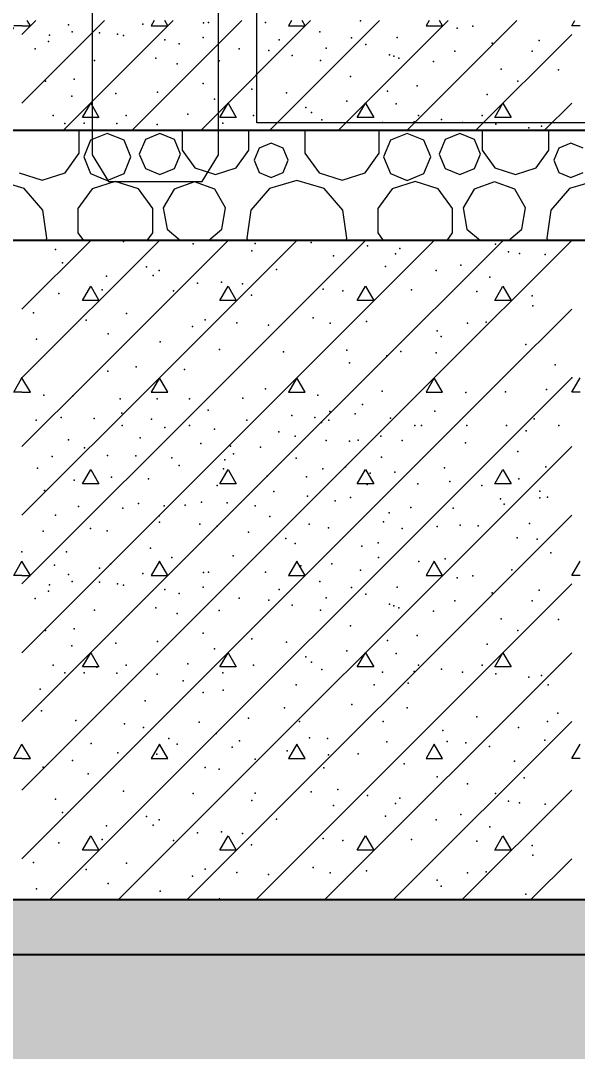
# Model space of a CAD drawing. Header units: millimetres. Extents: x 18162 to 7085488, y 72188 to 247925.
# Drawn here: x 4268606 to 4269619, y 98527 to 100403 of the extents above; entities that cross this region are included whole.
import ezdxf

# ---------------------------------------------------------------- set-up
doc = ezdxf.new("R2010")
doc.units = ezdxf.units.MM
doc.header["$MEASUREMENT"] = 0
for name, color, linetype in [('Drawing & Figure', 7, 'Continuous'), ('Interior - Furniture', 7, 'Continuous'), ('Structural - Bearing', 7, 'Continuous')]:
    doc.layers.add(name, color=color, linetype=linetype)
doc.styles.add('GENERATED_STYLE_3', font='', dxfattribs={"width": 0.8})
doc.styles.get('GENERATED_STYLE_3').set_extended_font_data('ISOCPEUR MON')
doc.dimstyles.new('GENERATED_STYLE__12', dxfattribs={"dimtxt": 330.000007, "dimasz": 171, "dimexe": 0.18, "dimexo": 150, "dimgap": 0, "dimtad": 1, "dimdec": 0, "dimzin": 0, "dimdsep": 46, "dimtxsty": 'GENERATED_STYLE_3', "dimblk": 'ARROWHEAD_2', "dimblk1": 'ARROWHEAD_2', "dimblk2": 'ARROWHEAD_2', "dimcen": 0.09, "dimclrd": 13, "dimclre": 13, "dimclrt": 13, "dimadec": 0, "dimazin": 0, "dimtfac": 1, "dimtdec": 4, "dimtmove": 0, "dimatfit": 3, "dimfxl": 1, "dimtolj": 1, "dimtzin": 0, "dimarcsym": 0})

# ---------------------------------------------------------------- blocks, each defined once
blk = doc.blocks.new('*X1456', base_point=(4294986.6, 104752.7))
at = {"layer": 'Structural - Bearing', "color": 7, "linetype": 'Continuous', "lineweight": 9}
for p, q in [((4268608.4, 99877.6), (4268733.5, 100002.7)), ((4268608.4, 100002.6), (4268608.5, 100002.7)), ((4268608.4, 99752.6), (4268858.5, 100002.7)), ((4268733.4, 99752.6), (4268983.5, 100002.7)), ((4268858.4, 99752.6), (4269108.5, 100002.7)), ((4268983.4, 99752.6), (4269233.5, 100002.7)), ((4269108.4, 99752.6), (4269358.5, 100002.7)), ((4269233.4, 99752.6), (4269483.5, 100002.7)), ((4269358.4, 99752.6), (4269608.4, 100002.6)), ((4268718.3, 99893.3), (4268733.4, 99919.3)), ((4268733.4, 99919.3), (4268748.3, 99893.3)), ((4268968.3, 99893.3), (4268983.4, 99919.3)), ((4268983.4, 99919.3), (4268998.3, 99893.3)), ((4269218.3, 99893.3), (4269233.4, 99919.3)), ((4269233.4, 99919.3), (4269248.3, 99893.3)), ((4269468.3, 99893.3), (4269483.4, 99919.3)), ((4269483.4, 99919.3), (4269498.3, 99893.3)), ((4268748.3, 99893.3), (4268718.3, 99893.3)), ((4268998.3, 99893.3), (4268968.3, 99893.3)), ((4269248.3, 99893.3), (4269218.3, 99893.3)), ((4269498.3, 99893.3), (4269468.3, 99893.3)), ((4269483.4, 99752.6), (4269608.4, 99877.6)), ((4268593.3, 99726.6), (4268608.4, 99752.6)), ((4268608.4, 98877.6), (4269483.4, 99752.6)), ((4268608.4, 99002.6), (4269358.4, 99752.6)), ((4268608.4, 99627.6), (4268733.4, 99752.6)), ((4268608.4, 99127.6), (4269233.4, 99752.6)), ((4268608.4, 99252.6), (4269108.4, 99752.6)), ((4268608.4, 99377.6), (4268983.4, 99752.6)), ((4268608.4, 99502.6), (4268858.4, 99752.6)), ((4268623.6, 99726.6), (4268608.4, 99752.6)), ((4268658.5, 98802.7), (4269608.4, 99752.6)), ((4268858.4, 99752.6), (4268843.5, 99726.6)), ((4268873.6, 99726.6), (4268858.4, 99752.6)), ((4269108.4, 99752.6), (4269093.5, 99726.6)), ((4269123.6, 99726.6), (4269108.4, 99752.6)), ((4269358.4, 99752.6), (4269343.5, 99726.6)), ((4269373.6, 99726.6), (4269358.4, 99752.6)), ((4269608.4, 99726.6), (4269623.6, 99752.6)), ((4268608.4, 99726.6), (4268593.3, 99726.6)), ((4268608.4, 99726.6), (4268623.6, 99726.6)), ((4268843.5, 99726.6), (4268873.6, 99726.6)), ((4269093.5, 99726.6), (4269123.6, 99726.6)), ((4269343.5, 99726.6), (4269373.6, 99726.6)), ((4269623.6, 99726.6), (4269608.4, 99726.6)), ((4268783.5, 98802.7), (4269608.4, 99627.6)), ((4268718.3, 99560), (4268733.4, 99586)), ((4268733.4, 99586), (4268748.3, 99559.9)), ((4268968.3, 99560), (4268983.4, 99586)), ((4268983.4, 99586), (4268998.3, 99559.9)), ((4269218.3, 99560), (4269233.4, 99586)), ((4269233.4, 99586), (4269248.3, 99559.9)), ((4269468.3, 99560), (4269483.4, 99586)), ((4269483.4, 99586), (4269498.3, 99559.9)), ((4268748.3, 99559.9), (4268718.3, 99560)), ((4268998.3, 99559.9), (4268968.3, 99560)), ((4269248.3, 99559.9), (4269218.3, 99560)), ((4269498.3, 99559.9), (4269468.3, 99560)), ((4268908.5, 98802.7), (4269608.4, 99502.6)), ((4268593.3, 99393.3), (4268608.4, 99419.3)), ((4268623.6, 99393.3), (4268608.4, 99419.3)), ((4268858.4, 99419.3), (4268843.5, 99393.3)), ((4268873.6, 99393.3), (4268858.4, 99419.3)), ((4269108.4, 99419.3), (4269093.5, 99393.3)), ((4269123.6, 99393.3), (4269108.4, 99419.3)), ((4269358.4, 99419.3), (4269343.5, 99393.3)), ((4269373.6, 99393.3), (4269358.4, 99419.3)), ((4269608.4, 99393.3), (4269623.6, 99419.3)), ((4268608.4, 99393.3), (4268593.3, 99393.3)), ((4268608.4, 99393.3), (4268623.6, 99393.3)), ((4268843.5, 99393.3), (4268873.6, 99393.3)), ((4269093.5, 99393.3), (4269123.6, 99393.3)), ((4269343.5, 99393.3), (4269373.6, 99393.3)), ((4269623.6, 99393.3), (4269608.4, 99393.3)), ((4269033.5, 98802.7), (4269608.4, 99377.6)), ((4268718.3, 99226.6), (4268733.4, 99252.6)), ((4268733.4, 99252.6), (4268748.3, 99226.6)), ((4268968.3, 99226.6), (4268983.4, 99252.6)), ((4268983.4, 99252.6), (4268998.3, 99226.6)), ((4269158.5, 98802.7), (4269608.4, 99252.6)), ((4269218.3, 99226.6), (4269233.4, 99252.6)), ((4269233.4, 99252.6), (4269248.3, 99226.6)), ((4269468.3, 99226.6), (4269483.4, 99252.6)), ((4269483.4, 99252.6), (4269498.3, 99226.6)), ((4268748.3, 99226.6), (4268718.3, 99226.6)), ((4268998.3, 99226.6), (4268968.3, 99226.6)), ((4269248.3, 99226.6), (4269218.3, 99226.6)), ((4269498.3, 99226.6), (4269468.3, 99226.6)), ((4269283.5, 98802.7), (4269608.4, 99127.6)), ((4268593.3, 99060), (4268608.4, 99086)), ((4268623.6, 99060), (4268608.4, 99086)), ((4268858.4, 99086), (4268843.5, 99059.9)), ((4268873.6, 99060), (4268858.4, 99086)), ((4269108.4, 99086), (4269093.5, 99059.9)), ((4269123.6, 99060), (4269108.4, 99086)), ((4269358.4, 99086), (4269343.5, 99059.9)), ((4269373.6, 99060), (4269358.4, 99086)), ((4269608.4, 99060), (4269623.6, 99086)), ((4268608.4, 99059.9), (4268593.3, 99060)), ((4268608.4, 99059.9), (4268623.6, 99060)), ((4268843.5, 99059.9), (4268873.6, 99060)), ((4269093.5, 99059.9), (4269123.6, 99060)), ((4269343.5, 99059.9), (4269373.6, 99060)), ((4269623.6, 99059.9), (4269608.4, 99060)), ((4269408.5, 98802.7), (4269608.4, 99002.6)), ((4268718.3, 98893.3), (4268733.4, 98919.3)), ((4268733.4, 98919.3), (4268748.3, 98893.3)), ((4268968.3, 98893.3), (4268983.4, 98919.3)), ((4268983.4, 98919.3), (4268998.3, 98893.3)), ((4269218.3, 98893.3), (4269233.4, 98919.3)), ((4269233.4, 98919.3), (4269248.3, 98893.3)), ((4269468.3, 98893.3), (4269483.4, 98919.3)), ((4269483.4, 98919.3), (4269498.3, 98893.3)), ((4268748.3, 98893.3), (4268718.3, 98893.3)), ((4268998.3, 98893.3), (4268968.3, 98893.3)), ((4269248.3, 98893.3), (4269218.3, 98893.3)), ((4269498.3, 98893.3), (4269468.3, 98893.3)), ((4269533.5, 98802.7), (4269608.4, 98877.6))]:
    blk.add_line(p, q, dxfattribs=at)
for p in [(4268793, 100000.9), (4268919.6, 99996.6), (4269032.7, 99996.9), (4269134.7, 99999.2), (4269236.7, 99993), (4269295.5, 99987.8), (4269470, 99996.1), (4268669.2, 99986.2), (4269026.5, 99983.8), (4269174.9, 99974.5), (4269287.8, 99978.1), (4269493.2, 99982.2), (4269513.3, 99979.1), (4269560.1, 99976.9), (4268681.9, 99962.1), (4268834.9, 99954.4), (4269071.3, 99949.8), (4269269.8, 99955.4), (4269406.8, 99957.9), (4268761.9, 99937.5), (4268847.3, 99939), (4268858.1, 99948.2), (4269362.1, 99948.3), (4269459.2, 99935.9), (4268754.5, 99912.7), (4268927.6, 99925), (4268971.1, 99926.8), (4269009.5, 99923.5), (4269156.3, 99914.2), (4269317, 99912.7), (4268675.7, 99906.4), (4268884.3, 99911.1), (4269026.2, 99902.9), (4269191.9, 99911.1), (4269436, 99909.6), (4269536.5, 99901.9), (4269537.7, 99884), (4268629.6, 99870.7), (4268724.9, 99857.8), (4268798.4, 99869.9), (4268941.7, 99858.4), (4269137.8, 99861.7), (4269235.1, 99855.5), (4268918.3, 99846.2), (4268999.2, 99852.6), (4269057, 99848.8), (4269169.2, 99852), (4269169.2, 99852), (4269363.4, 99838.5), (4269419.1, 99852), (4269453, 99854), (4268634.8, 99823), (4268765.4, 99832.7), (4268859.5, 99818.4), (4269371.1, 99827.7), (4268967.8, 99804.5), (4269084.4, 99799.9), (4269199.6, 99803), (4269297.5, 99800.7), (4269524.9, 99813.5), (4269272.1, 99792.7), (4269361.8, 99798.3), (4268764.8, 99765.1), (4268816.3, 99772.8), (4268903.9, 99767.6), (4269204.2, 99779.8), (4269578.3, 99776.2), (4268608.4, 99752.6), (4268608.4, 99752.6), (4268608.4, 99752.6), (4269608.4, 99752.6), (4269608.4, 99752.6), (4269608.4, 99752.6), (4269051.2, 99732.5), (4269263.7, 99728.6), (4269415.6, 99726), (4269487.8, 99727.2), (4269562.7, 99731.7), (4268648.1, 99720.9), (4268700.7, 99719.8), (4268787.1, 99714.5), (4268854.1, 99714.5), (4268913.3, 99714.5), (4269009.9, 99715.8), (4269146.5, 99720.9), (4268790.1, 99688.4), (4268946.8, 99693.9), (4269168.7, 99691.5), (4269214.7, 99687.4), (4269227.6, 99704.2), (4269359.6, 99692), (4268634.1, 99675.5), (4268679.8, 99680.7), (4268739.8, 99678.7), (4268844.2, 99677.6), (4269017.2, 99675.5), (4269099.4, 99684.1), (4269140.9, 99680.7), (4269153.2, 99671.4), (4269166.6, 99675.5), (4269278.6, 99679.4), (4269540.1, 99678.1), (4268790.6, 99665.9), (4268868, 99662.6), (4268912.9, 99665.9), (4268958.4, 99659.1), (4269075.7, 99654.3), (4269323, 99665.9), (4269335, 99666), (4269417.7, 99665.9), (4269489.8, 99665.9), (4269525.6, 99656), (4269584.8, 99665.8), (4268693.1, 99639.8), (4268823.2, 99643.7), (4268933.9, 99633.4), (4269105.1, 99646.6), (4269161.9, 99638.5), (4269204.2, 99637.4), (4269219.7, 99639), (4269261.4, 99646.7), (4269299.7, 99638.5), (4269415.1, 99634.3), (4268722.3, 99625.3), (4268987.9, 99628.2), (4268993, 99614.6), (4269042, 99626.6), (4269510.2, 99618.9), (4268663.5, 99609.8), (4268763.8, 99611.2), (4268815.5, 99610.8), (4268881.2, 99606.9), (4268894.1, 99593.4), (4268977.1, 99603.4), (4269106.9, 99606.5), (4269262.1, 99608.2), (4268636.5, 99588.3), (4268975.2, 99587), (4269155.4, 99587), (4269196.7, 99590.8), (4269241.7, 99579.3), (4269286.9, 99581.2), (4269376.8, 99588.9), (4269561.1, 99590.9), (4268703.4, 99566.4), (4268771, 99572.2), (4268838.7, 99569), (4268963.2, 99557.1), (4269054.3, 99573.5), (4269125.8, 99572.8), (4269236.6, 99558.7), (4269328.5, 99559.9), (4269386.4, 99564.2), (4269444.8, 99556.9), (4269512.2, 99569), (4268649.5, 99547.8), (4269066.6, 99545.8), (4269127.5, 99537.7), (4269550.4, 99546.2), (4268711, 99518.5), (4268820.6, 99523.9), (4268867.3, 99520), (4268905.2, 99521), (4268935.2, 99526.5), (4268981.6, 99525.2), (4269032.7, 99519.7), (4269178.2, 99528.8), (4269205.9, 99534.9), (4269478.6, 99532.3), (4269485.5, 99523.1), (4269550.5, 99534.5), (4269564.3, 99535.4), (4268669.5, 99503), (4268791.9, 99515.8), (4268858.1, 99501.4), (4269059.3, 99500.2), (4269276.1, 99506.8), (4269315.5, 99516.9), (4269392.8, 99515.3), (4268858.8, 99490.1), (4268932.1, 99486.4), (4268963.2, 99482.9), (4269131, 99486.5), (4269266, 99490.6), (4269363.6, 99482.3), (4269405.8, 99484.8), (4269438.4, 99483.2), (4269438.4, 99483.2), (4269531.5, 99487.8), (4268646.9, 99473.6), (4268732.9, 99478.3), (4268763.5, 99474.6), (4269020.5, 99471.9), (4269166, 99480), (4269300, 99478.3), (4269509.1, 99461.7), (4268842.4, 99443), (4269088.1, 99460.1), (4269105.3, 99451.1), (4269226.5, 99446.2), (4269256.6, 99452.6), (4269545.6, 99459.3), (4268608.4, 99436.3), (4268689.3, 99436.3), (4268881.1, 99426), (4268992.6, 99429.1), (4269257.2, 99426), (4269570.6, 99434.4), (4268667.4, 99411.9), (4268749.4, 99406.3), (4268769.7, 99413.9), (4269115.5, 99410.6), (4269172.2, 99414.4), (4269330.6, 99418.3), (4269378.2, 99423.4), (4268693.1, 99395.1), (4268828.3, 99396.4), (4268938.7, 99398.6), (4268947.7, 99399.4), (4269051.2, 99399.4), (4269224.3, 99402.5), (4269400.1, 99388.7), (4269428.4, 99392.5), (4269499.2, 99403.1), (4268658.7, 99376.3), (4268699.6, 99382.2), (4268749.4, 99380.7), (4268782.4, 99377.8), (4268793.2, 99375.5), (4268868, 99367.8), (4268937.8, 99371.9), (4269076.3, 99367.8), (4269150.3, 99382.2), (4269207.6, 99371), (4269290.7, 99371.9), (4268632.6, 99351.3), (4268656.5, 99364.6), (4268894.1, 99360.3), (4269003.3, 99351.5), (4269161.5, 99352.3), (4269234, 99359.1), (4269464, 99361.4), (4269549.1, 99366.4), (4268851.9, 99334.5), (4269057.4, 99348.4), (4269100.1, 99339.1), (4269276.9, 99340.7), (4269285.1, 99338.1), (4269293.9, 99334.5), (4269395.8, 99347.1), (4269536.5, 99346.9), (4268740.6, 99329.9), (4268890.6, 99323.9), (4268967.3, 99329.4), (4269151.7, 99329.9), (4269357.2, 99328.4), (4269479.8, 99314.2), (4269584.4, 99312.9), (4268651, 99292.8), (4268703.4, 99296), (4269206.2, 99301.3), (4269510.2, 99292.8), (4268937.9, 99288.4), (4269026.4, 99278), (4269273.6, 99274.5), (4269327.4, 99284.1), (4268698.9, 99265), (4268779.4, 99270.2), (4268855, 99272.7), (4268958.4, 99259.9), (4269089.8, 99271.5), (4269199.2, 99256), (4269454.6, 99268.1), (4269125, 99244.9), (4269289.2, 99251.1), (4268664.9, 99230.1), (4268744.6, 99226.4), (4268797.8, 99230.1), (4268910.3, 99232.5), (4269029.6, 99230.1), (4269134.8, 99235.4), (4269153.6, 99221.9), (4269321.7, 99218.6), (4269329.4, 99230.1), (4269371.5, 99222.8), (4269445.3, 99230.1), (4268686.3, 99215.8), (4268721.5, 99216.1), (4268780.8, 99215.6), (4268854.1, 99213.5), (4268901.3, 99201.6), (4268973.9, 99216.1), (4269264.5, 99217.1), (4269409.7, 99217.1), (4269470.4, 99214), (4269530.3, 99207.8), (4269553.7, 99210.8), (4268641.7, 99186.2), (4268974.4, 99184.3), (4269106.9, 99193.9), (4269249.1, 99194), (4269310.8, 99197), (4269565.8, 99193.9), (4268832.7, 99165), (4268937.9, 99180.1), (4268643.7, 99146.7), (4269086, 99152.2), (4269208.3, 99158.6), (4269309.2, 99152.2), (4268706.6, 99129), (4268930.4, 99126.4), (4269020.2, 99133.7), (4269113, 99127.5), (4269265.7, 99127.4), (4269435.8, 99136.1), (4269564.3, 99127.5), (4269582.9, 99142.4), (4268794.9, 99123.4), (4268829.7, 99116.2), (4268961.6, 99105.8), (4269373.8, 99111), (4269511.6, 99116.2), (4268734.4, 99087.3), (4268875.6, 99096.3), (4269004.1, 99092.4), (4269131.6, 99097.6), (4269164, 99096.6), (4269272.2, 99090.4), (4269382.1, 99091.2), (4269415.9, 99088.8), (4269559.4, 99093.4), (4268782.8, 99070.3), (4268853.6, 99067.8), (4268890.4, 99085.9), (4268990.6, 99080.9), (4269090.6, 99074.1), (4269219.7, 99068.7), (4269458.9, 99081.8), (4268700.5, 99056.4), (4269032.7, 99058.7), (4269166.1, 99066.7), (4269303.8, 99050.6), (4269504.3, 99055.1), (4269504.3, 99055.1), (4268646.9, 99044.2), (4268728.6, 99032), (4268941.5, 99043.9), (4268966.8, 99040.5), (4269157.6, 99043.2), (4269363.9, 99026.6), (4269418.6, 99013.7), (4269521.7, 99025), (4268793, 99000.8), (4268919.6, 98996.5), (4269032.7, 98996.8), (4269134.7, 98999.2), (4269183.2, 99003.7), (4269236.7, 98993), (4269470, 98996.1), (4268669.2, 98986.2), (4269026.5, 98983.8), (4269174.9, 98974.5), (4269287.8, 98978.1), (4269295.5, 98987.7), (4269493.2, 98982.2), (4269513.3, 98979.1), (4269560.1, 98976.9), (4268681.9, 98962.1), (4269269.8, 98955.4), (4269406.8, 98957.9), (4268761.9, 98937.5), (4268834.9, 98954.4), (4268847.3, 98938.9), (4268858.1, 98948.2), (4269071.3, 98949.8), (4269362.1, 98948.3), (4268927.6, 98925), (4268971.1, 98926.8), (4269009.5, 98923.5), (4269459.2, 98935.9), (4268675.7, 98906.4), (4268754.5, 98912.7), (4268884.3, 98911.1), (4269026.2, 98902.8), (4269156.3, 98914.2), (4269191.9, 98911.1), (4269317, 98912.7), (4269436, 98909.6), (4269536.5, 98901.9), (4269537.7, 98884), (4268629.6, 98870.6), (4268798.4, 98869.9), (4269137.8, 98861.7), (4268724.9, 98857.8), (4268918.3, 98846.2), (4268941.7, 98858.4), (4268999.2, 98852.6), (4269057, 98848.7), (4269169.2, 98851.9), (4269169.2, 98851.9), (4269235.1, 98855.5), (4269419.1, 98851.9), (4269453, 98853.9), (4268765.4, 98832.7), (4269363.4, 98838.5), (4269371.1, 98827.7), (4268634.8, 98823), (4268859.5, 98818.4), (4269524.9, 98813.5), (4268967.8, 98804.5), (4269199.6, 98803)]:
    blk.add_point(p, dxfattribs=at)
blk = doc.blocks.new('*X1491', base_point=(4294986.6, 104752.7))
at = {"layer": 'Structural - Bearing', "color": 7, "linetype": 'Continuous', "lineweight": 9}
for p, q in [((4268712.6, 100161.4), (4268712.6, 100202.7)), ((4268763.6, 100197.6), (4268733.3, 100185)), ((4268794, 100185), (4268763.6, 100197.6)), ((4268859.4, 100197.6), (4268832.8, 100186.6)), ((4268886, 100186.6), (4268859.4, 100197.6)), ((4268899.7, 100202.7), (4268899.7, 100166.9)), ((4269021.1, 100166.9), (4269021.1, 100202.7)), ((4269123.2, 100202.7), (4269123.2, 100161.4)), ((4269258.1, 100161.4), (4269258.1, 100202.7)), ((4269309.2, 100197.6), (4269278.9, 100185)), ((4269339.5, 100185), (4269309.2, 100197.6)), ((4269404.9, 100197.6), (4269378.3, 100186.6)), ((4269431.5, 100186.6), (4269404.9, 100197.6)), ((4269445.3, 100202.7), (4269445.3, 100166.9)), ((4269566.7, 100166.9), (4269566.7, 100202.7)), ((4268733.3, 100185), (4268720.7, 100154.7)), ((4268806.5, 100154.7), (4268794, 100185)), ((4268832.8, 100186.6), (4268821.8, 100160)), ((4268897, 100160), (4268886, 100186.6)), ((4269061.5, 100179.5), (4269039.6, 100170.4)), ((4269083.4, 100170.4), (4269061.5, 100179.5)), ((4269278.9, 100185), (4269266.3, 100154.7)), ((4269352.1, 100154.7), (4269339.5, 100185)), ((4269378.3, 100186.6), (4269367.3, 100160)), ((4269442.5, 100160), (4269431.5, 100186.6)), ((4269607.1, 100179.5), (4269585.1, 100170.4)), ((4269629, 100170.4), (4269607.1, 100179.5)), ((4268686.8, 100125.9), (4268712.6, 100161.4)), ((4268821.8, 100160), (4268832.8, 100133.4)), ((4268886, 100133.4), (4268897, 100160)), ((4268899.7, 100166.9), (4268922.9, 100135)), ((4268997.9, 100135), (4269021.1, 100166.9)), ((4269039.6, 100170.4), (4269030.5, 100148.5)), ((4269092.5, 100148.5), (4269083.4, 100170.4)), ((4269123.2, 100161.4), (4269148.9, 100125.9)), ((4269232.4, 100125.9), (4269258.1, 100161.4)), ((4269367.3, 100160), (4269378.3, 100133.4)), ((4269431.5, 100133.4), (4269442.5, 100160)), ((4269445.3, 100166.9), (4269468.5, 100135)), ((4269543.5, 100135), (4269566.7, 100166.9)), ((4269585.1, 100170.4), (4269576, 100148.5)), ((4268720.7, 100154.7), (4268733.3, 100124.4)), ((4268794, 100124.4), (4268806.5, 100154.7)), ((4269030.5, 100148.5), (4269039.6, 100126.5)), ((4269083.4, 100126.5), (4269092.5, 100148.5)), ((4269266.3, 100154.7), (4269278.9, 100124.4)), ((4269339.5, 100124.4), (4269352.1, 100154.7)), ((4269576, 100148.5), (4269585.1, 100126.5)), ((4268603.4, 100125.9), (4268645.1, 100112.4)), ((4268645.1, 100112.4), (4268686.8, 100125.9)), ((4268733.3, 100124.4), (4268763.6, 100111.8)), ((4268763.6, 100111.8), (4268794, 100124.4)), ((4268832.8, 100133.4), (4268859.4, 100122.4)), ((4268859.4, 100122.4), (4268886, 100133.4)), ((4268922.9, 100135), (4268960.4, 100122.8)), ((4268960.4, 100122.8), (4268997.9, 100135)), ((4269039.6, 100126.5), (4269061.5, 100117.5)), ((4269061.5, 100117.5), (4269083.4, 100126.5)), ((4269148.9, 100125.9), (4269190.6, 100112.4)), ((4269190.6, 100112.4), (4269232.4, 100125.9)), ((4269278.9, 100124.4), (4269309.2, 100111.8)), ((4269309.2, 100111.8), (4269339.5, 100124.4)), ((4269378.3, 100133.4), (4269404.9, 100122.4)), ((4269404.9, 100122.4), (4269431.5, 100133.4)), ((4269468.5, 100135), (4269506, 100122.8)), ((4269506, 100122.8), (4269543.5, 100135)), ((4269585.1, 100126.5), (4269607.1, 100117.5)), ((4269607.1, 100117.5), (4269629, 100126.5)), ((4268612.4, 100097.2), (4268562.8, 100111.8)), ((4268778.1, 100110.2), (4268736.1, 100096.6)), ((4268820.2, 100096.6), (4268778.1, 100110.2)), ((4268922.2, 100109.4), (4268885.2, 100096)), ((4268959.2, 100096), (4268922.2, 100109.4)), ((4269108.3, 100111.8), (4269058.7, 100097.2)), ((4269158, 100097.2), (4269108.3, 100111.8)), ((4269323.7, 100110.2), (4269281.6, 100096.6)), ((4269365.7, 100096.6), (4269323.7, 100110.2)), ((4269467.7, 100109.4), (4269430.8, 100096)), ((4269504.7, 100096), (4269467.7, 100109.4)), ((4269653.9, 100111.8), (4269604.3, 100097.2)), ((4268646.3, 100058.1), (4268612.4, 100097.2)), ((4268736.1, 100096.6), (4268710.1, 100060.8)), ((4268846.2, 100060.8), (4268820.2, 100096.6)), ((4268885.2, 100096), (4268865.5, 100061.9)), ((4268978.8, 100061.9), (4268959.2, 100096)), ((4269058.7, 100097.2), (4269024.8, 100058.1)), ((4269191.9, 100058.1), (4269158, 100097.2)), ((4269281.6, 100096.6), (4269255.6, 100060.8)), ((4269391.7, 100060.8), (4269365.7, 100096.6)), ((4269430.8, 100096), (4269411.1, 100061.9)), ((4269524.4, 100061.9), (4269504.7, 100096)), ((4269604.3, 100097.2), (4269570.4, 100058.1)), ((4268865.5, 100061.9), (4268872.3, 100023.1)), ((4268972, 100023.1), (4268978.8, 100061.9)), ((4269411.1, 100061.9), (4269417.9, 100023.1)), ((4269517.6, 100023.1), (4269524.4, 100061.9)), ((4268653.7, 100006.9), (4268646.3, 100058.1)), ((4268710.1, 100060.8), (4268710.1, 100016.6)), ((4268846.2, 100016.6), (4268846.2, 100060.8)), ((4269024.8, 100058.1), (4269017.5, 100006.9)), ((4269199.2, 100006.9), (4269191.9, 100058.1)), ((4269255.6, 100060.8), (4269255.6, 100016.6)), ((4269391.7, 100016.6), (4269391.7, 100060.8)), ((4269570.4, 100058.1), (4269563, 100006.9)), ((4268651.7, 100002.7), (4268653.7, 100006.9)), ((4268710.1, 100016.6), (4268720.1, 100002.7)), ((4268836.1, 100002.7), (4268846.2, 100016.6)), ((4268872.3, 100023.1), (4268896.7, 100002.7)), ((4268947.7, 100002.7), (4268972, 100023.1)), ((4269017.5, 100006.9), (4269019.4, 100002.7)), ((4269197.3, 100002.7), (4269199.2, 100006.9)), ((4269255.6, 100016.6), (4269265.7, 100002.7)), ((4269381.7, 100002.7), (4269391.7, 100016.6)), ((4269417.9, 100023.1), (4269442.3, 100002.7)), ((4269493.2, 100002.7), (4269517.6, 100023.1)), ((4269563, 100006.9), (4269564.9, 100002.7))]:
    blk.add_line(p, q, dxfattribs=at)
blk = doc.blocks.new('*X1496', base_point=(4294986.6, 104752.7))
at = {"layer": 'Structural - Bearing', "color": 7, "linetype": 'Continuous', "lineweight": 9}
for p, q in [((4268608.4, 100252.6), (4268758.5, 100402.7)), ((4268608.4, 100377.6), (4268633.5, 100402.7)), ((4268623.6, 100393.3), (4268618.1, 100402.7)), ((4268683.5, 100202.7), (4268883.5, 100402.7)), ((4268808.5, 100202.7), (4269008.5, 100402.7)), ((4268848.9, 100402.7), (4268843.5, 100393.3)), ((4268873.6, 100393.3), (4268868.1, 100402.7)), ((4268933.5, 100202.7), (4269133.5, 100402.7)), ((4269058.5, 100202.7), (4269258.5, 100402.7)), ((4269098.9, 100402.7), (4269093.5, 100393.3)), ((4269123.6, 100393.3), (4269118.1, 100402.7)), ((4269183.5, 100202.7), (4269383.5, 100402.7)), ((4269308.5, 100202.7), (4269508.5, 100402.7)), ((4269348.9, 100402.7), (4269343.5, 100393.3)), ((4269373.6, 100393.3), (4269368.1, 100402.7)), ((4269608.4, 100393.3), (4269613.9, 100402.7)), ((4268608.4, 100393.3), (4268593.3, 100393.3)), ((4268608.4, 100393.3), (4268623.6, 100393.3)), ((4268843.5, 100393.3), (4268873.6, 100393.3)), ((4269093.5, 100393.3), (4269123.6, 100393.3)), ((4269343.5, 100393.3), (4269373.6, 100393.3)), ((4269623.6, 100393.3), (4269608.4, 100393.3)), ((4269433.5, 100202.7), (4269608.4, 100377.6)), ((4268718.3, 100226.6), (4268733.4, 100252.6)), ((4268733.4, 100252.6), (4268748.3, 100226.6)), ((4268968.3, 100226.6), (4268983.4, 100252.6)), ((4268983.4, 100252.6), (4268998.3, 100226.6)), ((4269218.3, 100226.6), (4269233.4, 100252.6)), ((4269233.4, 100252.6), (4269248.3, 100226.6)), ((4269468.3, 100226.6), (4269483.4, 100252.6)), ((4269483.4, 100252.6), (4269498.3, 100226.6)), ((4269558.5, 100202.7), (4269608.4, 100252.6)), ((4268748.3, 100226.6), (4268718.3, 100226.6)), ((4268998.3, 100226.6), (4268968.3, 100226.6)), ((4269248.3, 100226.6), (4269218.3, 100226.6)), ((4269498.3, 100226.6), (4269468.3, 100226.6))]:
    blk.add_line(p, q, dxfattribs=at)
for p in [(4268947.7, 100399.5), (4269051.2, 100399.5), (4269224.3, 100402.6), (4268693.1, 100395.1), (4268699.6, 100382.3), (4268749.4, 100380.7), (4268828.3, 100396.4), (4268938.7, 100398.6), (4269150.3, 100382.3), (4269400.1, 100388.7), (4269428.4, 100392.6), (4268656.5, 100364.7), (4268658.7, 100376.3), (4268782.4, 100377.8), (4268793.2, 100375.5), (4268868, 100367.9), (4268937.8, 100372), (4269076.3, 100367.9), (4269207.6, 100371.1), (4269290.7, 100372), (4269549.1, 100366.5), (4268632.6, 100351.3), (4268894.1, 100360.4), (4269003.3, 100351.6), (4269057.4, 100348.5), (4269161.5, 100352.3), (4269234, 100359.1), (4269395.8, 100347.1), (4269464, 100361.5), (4269536.5, 100346.9), (4268740.6, 100329.9), (4268851.9, 100334.6), (4268967.3, 100329.4), (4269100.1, 100339.1), (4269151.7, 100329.9), (4269276.9, 100340.7), (4269285.1, 100338.1), (4269293.9, 100334.6), (4269357.2, 100328.4), (4268890.6, 100323.9), (4269479.8, 100314.2), (4269584.4, 100312.9), (4268651, 100292.8), (4268703.4, 100296), (4268937.9, 100288.5), (4269206.2, 100301.3), (4269510.2, 100292.8), (4268779.4, 100270.2), (4268855, 100272.7), (4269026.4, 100278.1), (4269089.8, 100271.5), (4269273.6, 100274.5), (4269327.4, 100284.2), (4269454.6, 100268.1), (4268698.9, 100265), (4268958.4, 100259.9), (4269199.2, 100256.1), (4269289.2, 100251.1), (4268910.3, 100232.5), (4269125, 100244.9), (4269134.8, 100235.4), (4268664.9, 100230.1), (4268686.3, 100215.8), (4268721.5, 100216.1), (4268744.6, 100226.4), (4268780.8, 100215.6), (4268797.8, 100230.1), (4268854.1, 100213.6), (4268973.9, 100216.1), (4269029.6, 100230.1), (4269153.6, 100221.9), (4269264.5, 100217.1), (4269321.7, 100218.7), (4269329.4, 100230.1), (4269371.5, 100222.8), (4269409.7, 100217.1), (4269445.3, 100230.1), (4269470.4, 100214.1), (4269530.3, 100207.8), (4269553.7, 100210.8)]:
    blk.add_point(p, dxfattribs=at)
blk = doc.blocks.new('*D1647', base_point=(4294986.6, 104752.7))
at = {"color": 12, "linetype": 'Continuous', "lineweight": 35}
for p, q in [((4268368, 104557.7), (4268593, 104427.8)), ((4268368, 100517.7), (4268593, 100387.8))]:
    blk.add_line(p, q, dxfattribs=at)
at = {"color": 13, "linetype": 'Continuous', "lineweight": 13}
for p, q in [((4268480.5, 100452.7), (4268480.5, 104492.7)), ((4268649.2, 100452.7), (4268311.7, 100452.7)), ((4268480.5, 100342.7), (4268480.5, 100452.7))]:
    blk.add_line(p, q, dxfattribs=at)
at = {"color": 13, "lineweight": 13, "char_height": 330, "attachment_point": 7, "rotation": 90, "style": 'GENERATED_STYLE_3'}
for s, insert in [('\\A1;{\\pql;\\fISOCPEUR MON|b0|i0|c0|p0;\\W0.800000;260}', (4268510.3, 103874.4)), ('\\A1;{\\pql;\\fISOCPEUR MON|b0|i0|c0|p0;\\W0.800000;4,040}', (4268576.1, 101754.8))]:
    blk.add_mtext(s, dxfattribs=dict(at, insert=insert))
blk = doc.blocks.new('ARROWHEAD_2')
at = {"color": 0, "linetype": 'Continuous', "lineweight": 0}
for p, q in [((-0.378, -0.655), (0.378, 0.655)), ((0, 0), (-1, 0))]:
    blk.add_line(p, q, dxfattribs=at)
blk = doc.blocks.new('*D1684', base_point=(4294986.6, 104752.7))
at = {"color": 12, "linetype": 'Continuous', "lineweight": 35}
for p, q in [((4271333.2, 100517.7), (4271558.2, 100387.8)), ((4271333.2, 100067.7), (4271558.2, 99937.8))]:
    blk.add_line(p, q, dxfattribs=at)
at = {"color": 13, "linetype": 'Continuous', "lineweight": 13}
for p, q in [((4271614.4, 100452.7), (4271276.9, 100452.7)), ((4271445.7, 100002.7), (4271445.7, 100452.7)), ((4271614.4, 100002.7), (4271276.9, 100002.7)), ((4271445.7, 99892.7), (4271445.7, 100002.7))]:
    blk.add_line(p, q, dxfattribs=at)
at = {"color": 13, "lineweight": 13, "insert": (4271475.5, 99358.1), "char_height": 330, "attachment_point": 7, "rotation": 90, "style": 'GENERATED_STYLE_3'}
blk.add_mtext('\\A1;{\\pql;\\fISOCPEUR MON|b0|i0|c0|p0;\\W0.800000;450}', dxfattribs=at)
blk = doc.blocks.new('*D1685', base_point=(4294986.6, 104752.7))
at = {"color": 12, "linetype": 'Continuous', "lineweight": 35}
for p, q in [((4271333.2, 103517.7), (4271558.2, 103387.8)), ((4271333.2, 100517.7), (4271558.2, 100387.8))]:
    blk.add_line(p, q, dxfattribs=at)
at = {"color": 13, "linetype": 'Continuous', "lineweight": 13}
blk.add_line((4271445.7, 100452.7), (4271445.7, 103452.7), dxfattribs=at)
at = {"color": 13, "lineweight": 13, "insert": (4271541.3, 101537.7), "char_height": 330, "attachment_point": 7, "rotation": 90, "style": 'GENERATED_STYLE_3'}
blk.add_mtext('\\A1;{\\pql;\\fISOCPEUR MON|b0|i0|c0|p0;\\W0.800000;3,000}', dxfattribs=at)

msp = doc.modelspace()

# ---------------------------------------------------------------- hatches: boundary and pattern name
at = {"linetype": 'Continuous', "lineweight": 13}
h = msp.add_hatch(dxfattribs=at)
h.set_pattern_fill('Earth_0003', color=254, style=0, pattern_type=2)
h.set_pattern_definition([(45, (4294986.6, 104752.7), (-413.6575, 413.6575), []), (45, (4294848.7, 104890.6), (-827.315, 827.315), []), (45, (4294710.8, 105028.5), (-827.315, 827.315), []), (135, (4294572.92, 105166.36), (137.88582, 137.88582), [585, -585])])
h.paths.add_polyline_path([(4169933.2, 102402.7), (4169933.2, 72524.1), (4334524.9, 72524.1), (4334524.9, 102402.7), (4280613.1, 102402.7), (4276913.1, 98702.7), (4275213.1, 98702.7), (4243013.1, 98702.7), (4242913.1, 98702.7), (4240913.1, 98702.7), (4237213.1, 102402.7)])
at = {"layer": 'Structural - Bearing', "linetype": 'Continuous', "lineweight": 9}
h = msp.add_hatch(dxfattribs=at)
h.set_pattern_fill('Lightweight_Concrete_0003', style=0, pattern_type=2)
h.set_pattern_definition([(0, (4294986.6, 104752.7), (0, 1169.134), [73.125, -601.875]), (0, (4295324.1, 105337.3), (0, 1169.134), [73.125, -601.875]), (60, (4294986.6, 104752.7), (-1012.5, 584.567), [73.125, -601.875]), (60, (4295661.6, 104752.7), (-1012.5, 584.567), [73.125, -601.875]), (120, (4295059.7, 104752.7), (1012.5, 584.567), [73.125, -601.875]), (120, (4295734.7, 104752.7), (1012.5, 584.567), [73.125, -601.875]), (0, (4294986.58, 104865.2), (0, 225), [0, -225, 0, -337.5]), (45, (4295099.08, 104865.2), (-159.099, 159.099), [0, -168.75, 0, -281.25])])
h.paths.add_polyline_path([(4273913.1, 100452.7), (4267763.1, 100452.7), (4267763.1, 100402.7), (4273913.1, 100402.7)])
h = msp.add_hatch(dxfattribs=at)
h.set_pattern_fill('Structural_Concrete_0003', style=0, pattern_type=2)
h.set_pattern_definition([(0, (4294986.6, 104752.7), (0, 467.6537), [45, -225]), (0, (4295121.6, 104986.53), (0, 467.6537), [45, -225]), (60, (4294986.6, 104752.7), (-405, 233.827), [45, -225]), (60, (4295256.6, 104752.7), (-405, 233.827), [45, -225]), (120, (4295031.6, 104752.7), (405, 233.827), [45, -225]), (120, (4295301.6, 104752.7), (405, 233.827), [45, -225]), (0, (4294986.58, 104797.71), (0, 90), [0, -90, 0, -135]), (45, (4295031.58, 104797.71), (-63.63961, 63.63961), [0, -67.5, 0, -112.5])])
h.paths.add_polyline_path([(4275313.1, 98802.7), (4242913.1, 98802.7), (4242913.1, 98702.7), (4275313.1, 98702.7)])

# ---------------------------------------------------------------- linework, layer by layer
at = {"color": 7, "linetype": 'Continuous', "lineweight": 13, "flags": 128}
msp.add_lwpolyline([(4169933.2, 102402.7), (4169933.2, 72524.1), (4334524.9, 72524.1), (4334524.9, 102402.7), (4280613.1, 102402.7), (4276913.1, 98702.7), (4275213.1, 98702.7), (4243013.1, 98702.7), (4242913.1, 98702.7), (4240913.1, 98702.7), (4237213.1, 102402.7)], close=True, dxfattribs=at)
at = {"layer": 'Drawing & Figure', "color": 7, "linetype": 'Continuous', "lineweight": 13}
msp.add_lwpolyline([(4237213.1, 102402.7), (4240913.1, 98702.7), (4242913.1, 98702.7), (4276913.1, 98702.7), (4280613.1, 102402.7)], dxfattribs=at)
at = {"layer": 'Interior - Furniture', "color": 7, "linetype": 'Continuous', "lineweight": 13}
for p, q in [((4268736, 100158.6), (4268766, 100109.8)), ((4268936, 100109.8), (4268966, 100158.6)), ((4268766, 100109.8), (4268936, 100109.8))]:
    msp.add_line(p, q, dxfattribs=at)
at = {"layer": 'Interior - Furniture', "color": 7, "linetype": 'Continuous', "lineweight": 13, "flags": 128}
for points in [[(4269035.5, 100216.8), (4269035.5, 100296.2), (4269035.6, 100387.6), (4269035.6, 100581.1)], [(4268736, 100486.8), (4268736, 100459.3), (4268736, 100386.1), (4268736, 100322.7), (4268736, 100259.3), (4268736, 100186.2), (4268736, 100158.6)], [(4268966, 100158.6), (4268966, 100186.2), (4268966, 100259.3), (4268966, 100322.7), (4268966, 100386.1), (4268966, 100459.3), (4268966, 100486.8)], [(4270158.5, 100216.8), (4269691.1, 100216.8), (4269597, 100216.8), (4269503, 100216.8), (4269035.5, 100216.8)]]:
    msp.add_lwpolyline(points, dxfattribs=at)
at = {"layer": 'Structural - Bearing', "color": 7, "linetype": 'Continuous', "lineweight": 25}
for p, q in [((4273913.1, 100202.7), (4267763.1, 100202.7)), ((4273913.1, 100002.7), (4267763.1, 100002.7)), ((4275213.1, 98802.7), (4243013.1, 98802.7)), ((4275313.1, 98702.7), (4242913.1, 98702.7))]:
    msp.add_line(p, q, dxfattribs=at)

# ---------------------------------------------------------------- block references
at = {"layer": 'Structural - Bearing', "lineweight": 0}
for name in ['*X1496', '*X1491', '*X1456']:
    msp.add_blockref(name, (4294986.6, 104752.7), dxfattribs=at)

# ---------------------------------------------------------------- dimensions: what is measured, and where the dimension line sits
at = {"color": 13, "linetype": 'Continuous', "lineweight": 13}
for base, p1, p2, picture, middle in [((4268480.5, 104492.7), (4259113.1, 100452.7), (4259113.1, 104492.7), '*D1647', (4268249.5, 102307.5)), ((4271445.7, 103452.7), (4259113.1, 100452.7), (4270328.7, 103452.7), '*D1685', (4271214.7, 102090.5)), ((4271445.7, 100452.7), (4259113.1, 100002.7), (4259113.1, 100452.7), '*D1684', (4271214.7, 99734.8))]:
    dim = msp.add_linear_dim(base=base, p1=p1, p2=p2, angle=90, dimstyle='GENERATED_STYLE__12', dxfattribs=at)
    dim.commit()
    dim.dimension.update_dxf_attribs({"geometry": picture, "text_midpoint": middle, "dimtype": 160, "text_rotation": 90})

doc.saveas('drawing.dxf')
